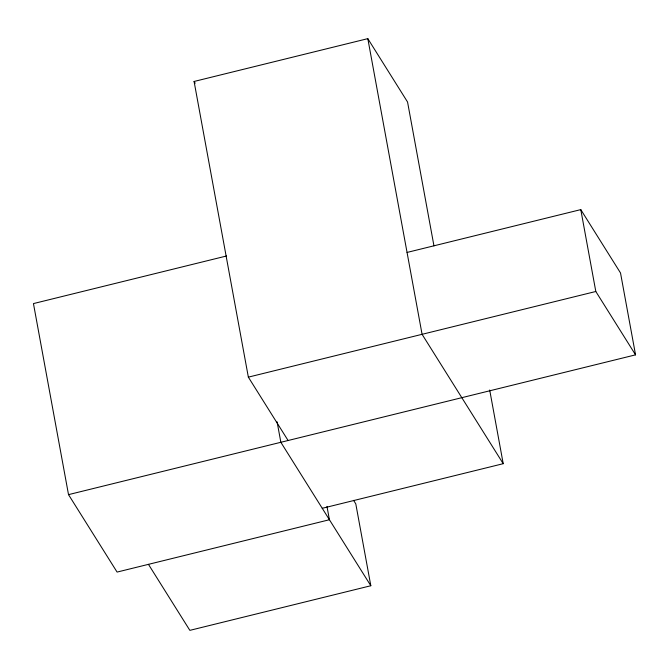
<?xml version="1.0" encoding="UTF-8"?>
<svg xmlns="http://www.w3.org/2000/svg" width="669" height="669" viewBox="0 0 669 669"><rect width="100%" height="100%" fill="white"/><g stroke="black" fill="none" stroke-linecap="round" stroke-linejoin="round"><path stroke-width="1" d="M288.088 440.503L248.35 377.14L194.085 81.467L367.816 38.643L407.555 102.014L433.964 245.908M226.574 255.976L33.45 303.584L68.514 494.634L117.083 572.079L329.424 519.738L326.982 506.433M407.053 252.439L580.784 209.614L620.523 272.977L635.55 354.854L68.514 494.634M248.35 377.14L595.811 291.492L635.55 354.854M322.249 508.298L503.213 463.692L489.691 390.002M353.583 500.345L355.791 503.866L370.818 585.743L189.854 630.357L148.451 564.343M503.213 463.692L422.08 334.316L367.816 38.643M194.085 81.467L195.189 83.232M370.818 585.743L280.855 442.293L277.091 421.821M580.784 209.614L595.811 291.492"/></g></svg>
